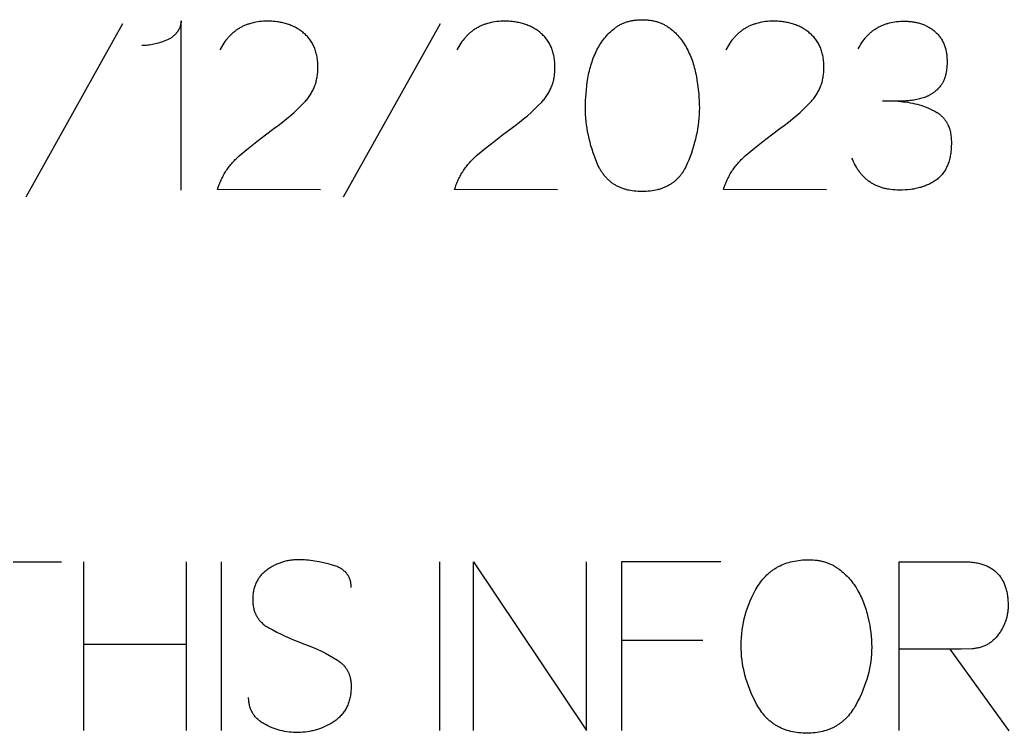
# Model space of a CAD drawing. Header units: millimetres. Extents: x -1220 to 1220, y -1930 to 4220.
# Drawn here: x -404.9 to 28, y 3196.7 to 3509.3 of the extents above; entities that cross this region are included whole.
import ezdxf

# ---------------------------------------------------------------- set-up
doc = ezdxf.new("R2010")
doc.units = ezdxf.units.MM
doc.layers.add('TC', color=220, linetype='CONTINUOUS', true_color=0xff00bb)

msp = doc.modelspace()

# ---------------------------------------------------------------- linework, layer by layer
at = {"layer": 'TC'}
for points in [[(-359.85, 3507.47), (-402.24, 3431.57)], [(-334.16, 3434.64), (-334.16, 3508.74), (-334.21, 3508.37), (-334.27, 3508), (-334.34, 3507.64), (-334.43, 3507.29), (-334.52, 3506.95), (-334.61, 3506.61), (-334.72, 3506.28), (-334.84, 3505.95), (-334.97, 3505.64), (-335.11, 3505.33), (-335.18, 3505.18), (-335.26, 3505.02), (-335.34, 3504.88), (-335.42, 3504.73), (-335.5, 3504.58), (-335.58, 3504.44), (-335.67, 3504.3), (-335.76, 3504.16), (-335.85, 3504.02), (-335.95, 3503.88), (-336.05, 3503.75), (-336.14, 3503.62), (-336.25, 3503.48), (-336.35, 3503.35), (-336.46, 3503.23), (-336.57, 3503.1), (-336.68, 3502.98), (-336.79, 3502.85), (-336.91, 3502.73), (-337.03, 3502.61), (-337.27, 3502.38), (-337.53, 3502.16), (-337.79, 3501.94), (-338.07, 3501.73), (-338.35, 3501.52), (-338.64, 3501.32), (-338.95, 3501.13), (-339.26, 3500.95), (-339.58, 3500.77), (-339.92, 3500.6), (-340.26, 3500.44), (-340.61, 3500.29), (-341.32, 3500), (-342.03, 3499.74), (-342.73, 3499.5), (-343.43, 3499.27), (-344.12, 3499.06), (-344.8, 3498.87), (-345.48, 3498.7), (-346.16, 3498.54), (-346.83, 3498.4), (-347.5, 3498.29), (-348.16, 3498.19), (-348.82, 3498.11), (-349.47, 3498.04), (-350.12, 3498), (-350.76, 3497.97), (-351.39, 3497.96)], [(-273.17, 3434.74), (-318.31, 3434.85), (-317.94, 3435.97), (-317.55, 3437.07), (-317.34, 3437.61), (-317.12, 3438.15), (-316.89, 3438.68), (-316.65, 3439.2), (-316.41, 3439.72), (-316.15, 3440.23), (-315.89, 3440.74), (-315.62, 3441.24), (-315.34, 3441.73), (-315.05, 3442.22), (-314.75, 3442.7), (-314.45, 3443.17), (-314.13, 3443.64), (-313.81, 3444.11), (-313.48, 3444.56), (-313.14, 3445.02), (-312.79, 3445.46), (-312.43, 3445.9), (-312.06, 3446.33), (-311.68, 3446.76), (-311.3, 3447.18), (-310.91, 3447.6), (-310.51, 3448.01), (-310.1, 3448.41), (-309.68, 3448.81), (-309.25, 3449.2), (-308.81, 3449.59), (-304.71, 3452.99), (-301.02, 3455.94), (-297.31, 3458.81), (-293.57, 3461.59), (-291.69, 3462.98), (-289.87, 3464.38), (-288.11, 3465.81), (-286.41, 3467.25), (-284.76, 3468.71), (-283.16, 3470.2), (-281.62, 3471.7), (-280.14, 3473.22), (-279.78, 3473.61), (-279.44, 3474), (-279.1, 3474.4), (-278.78, 3474.8), (-278.47, 3475.21), (-278.17, 3475.62), (-277.88, 3476.04), (-277.6, 3476.47), (-277.33, 3476.9), (-277.08, 3477.33), (-276.83, 3477.78), (-276.6, 3478.22), (-276.38, 3478.68), (-276.17, 3479.13), (-275.97, 3479.6), (-275.78, 3480.07), (-275.61, 3480.54), (-275.44, 3481.02), (-275.29, 3481.51), (-275.15, 3482), (-275.02, 3482.5), (-274.9, 3483), (-274.79, 3483.51), (-274.69, 3484.03), (-274.61, 3484.55), (-274.53, 3485.07), (-274.47, 3485.6), (-274.42, 3486.14), (-274.38, 3486.68), (-274.35, 3487.23), (-274.33, 3487.78), (-274.33, 3488.34), (-274.33, 3488.96), (-274.35, 3489.56), (-274.38, 3490.16), (-274.43, 3490.75), (-274.48, 3491.33), (-274.55, 3491.9), (-274.63, 3492.46), (-274.72, 3493.01), (-274.82, 3493.55), (-274.94, 3494.09), (-275.07, 3494.61), (-275.21, 3495.12), (-275.36, 3495.63), (-275.52, 3496.12), (-275.7, 3496.61), (-275.89, 3497.09), (-276.09, 3497.56), (-276.3, 3498.01), (-276.53, 3498.46), (-276.76, 3498.9), (-277.01, 3499.33), (-277.28, 3499.75), (-277.55, 3500.17), (-277.84, 3500.57), (-278.14, 3500.96), (-278.45, 3501.35), (-278.77, 3501.72), (-279.1, 3502.09), (-279.45, 3502.44), (-279.81, 3502.79), (-280.18, 3503.13), (-280.57, 3503.46), (-280.96, 3503.78), (-281.36, 3504.08), (-281.76, 3504.38), (-282.18, 3504.67), (-282.59, 3504.95), (-283.02, 3505.22), (-283.45, 3505.48), (-283.89, 3505.72), (-284.33, 3505.96), (-284.78, 3506.19), (-285.24, 3506.41), (-285.7, 3506.61), (-286.17, 3506.81), (-286.65, 3507), (-287.13, 3507.18), (-287.62, 3507.34), (-288.12, 3507.5), (-288.62, 3507.65), (-289.13, 3507.78), (-289.64, 3507.91), (-290.16, 3508.02), (-290.69, 3508.13), (-291.22, 3508.23), (-291.76, 3508.31), (-292.31, 3508.39), (-292.86, 3508.45), (-293.42, 3508.51), (-293.99, 3508.56), (-294.56, 3508.59), (-295.14, 3508.62), (-296.32, 3508.64), (-297.22, 3508.62), (-298.11, 3508.59), (-298.98, 3508.53), (-299.84, 3508.44), (-300.67, 3508.33), (-301.5, 3508.19), (-302.3, 3508.03), (-303.1, 3507.85), (-303.87, 3507.64), (-304.25, 3507.53), (-304.63, 3507.41), (-305, 3507.28), (-305.37, 3507.15), (-305.74, 3507.01), (-306.1, 3506.87), (-306.46, 3506.72), (-306.81, 3506.56), (-307.16, 3506.4), (-307.5, 3506.23), (-307.84, 3506.05), (-308.18, 3505.87), (-308.51, 3505.69), (-308.84, 3505.49), (-309.17, 3505.29), (-309.49, 3505.09), (-309.81, 3504.87), (-310.12, 3504.66), (-310.43, 3504.43), (-310.73, 3504.2), (-311.03, 3503.97), (-311.33, 3503.72), (-311.62, 3503.47), (-311.91, 3503.22), (-312.2, 3502.96), (-312.48, 3502.69), (-312.76, 3502.42), (-313.03, 3502.14), (-313.3, 3501.85), (-313.56, 3501.56), (-313.82, 3501.26), (-314.08, 3500.96), (-314.58, 3500.33), (-315.06, 3499.68), (-315.53, 3499.01), (-315.99, 3498.31), (-316.42, 3497.58), (-316.84, 3496.83), (-317.25, 3496.06)], [(-220.84, 3507.47), (-263.23, 3431.57)], [(-169.35, 3434.74), (-214.49, 3434.85), (-214.13, 3435.97), (-213.74, 3437.07), (-213.53, 3437.61), (-213.31, 3438.15), (-213.08, 3438.68), (-212.84, 3439.2), (-212.6, 3439.72), (-212.34, 3440.23), (-212.08, 3440.74), (-211.81, 3441.24), (-211.53, 3441.73), (-211.24, 3442.22), (-210.94, 3442.7), (-210.64, 3443.17), (-210.32, 3443.64), (-210, 3444.11), (-209.66, 3444.56), (-209.32, 3445.02), (-208.97, 3445.46), (-208.62, 3445.9), (-208.25, 3446.33), (-207.87, 3446.76), (-207.49, 3447.18), (-207.1, 3447.6), (-206.69, 3448.01), (-206.28, 3448.41), (-205.87, 3448.81), (-205.44, 3449.2), (-205, 3449.59), (-200.9, 3452.99), (-197.21, 3455.94), (-193.5, 3458.81), (-189.76, 3461.59), (-187.88, 3462.98), (-186.06, 3464.38), (-184.3, 3465.81), (-182.59, 3467.25), (-180.94, 3468.71), (-179.35, 3470.2), (-177.81, 3471.7), (-176.33, 3473.22), (-175.97, 3473.61), (-175.63, 3474), (-175.29, 3474.4), (-174.97, 3474.8), (-174.66, 3475.21), (-174.36, 3475.62), (-174.07, 3476.04), (-173.79, 3476.47), (-173.52, 3476.9), (-173.26, 3477.33), (-173.02, 3477.78), (-172.79, 3478.22), (-172.57, 3478.68), (-172.36, 3479.13), (-172.16, 3479.6), (-171.97, 3480.07), (-171.79, 3480.54), (-171.63, 3481.02), (-171.48, 3481.51), (-171.33, 3482), (-171.2, 3482.5), (-171.08, 3483), (-170.98, 3483.51), (-170.88, 3484.03), (-170.79, 3484.55), (-170.72, 3485.07), (-170.66, 3485.6), (-170.61, 3486.14), (-170.57, 3486.68), (-170.54, 3487.23), (-170.52, 3487.78), (-170.52, 3488.34), (-170.52, 3488.96), (-170.54, 3489.56), (-170.57, 3490.16), (-170.61, 3490.75), (-170.67, 3491.33), (-170.74, 3491.9), (-170.82, 3492.46), (-170.91, 3493.01), (-171.01, 3493.55), (-171.13, 3494.09), (-171.25, 3494.61), (-171.39, 3495.12), (-171.55, 3495.63), (-171.71, 3496.12), (-171.89, 3496.61), (-172.08, 3497.09), (-172.28, 3497.56), (-172.49, 3498.01), (-172.72, 3498.46), (-172.95, 3498.9), (-173.2, 3499.33), (-173.46, 3499.75), (-173.74, 3500.17), (-174.03, 3500.57), (-174.32, 3500.96), (-174.63, 3501.35), (-174.96, 3501.72), (-175.29, 3502.09), (-175.64, 3502.44), (-176, 3502.79), (-176.37, 3503.13), (-176.75, 3503.46), (-177.15, 3503.78), (-177.55, 3504.08), (-177.95, 3504.38), (-178.36, 3504.67), (-178.78, 3504.95), (-179.21, 3505.22), (-179.64, 3505.48), (-180.08, 3505.72), (-180.52, 3505.96), (-180.97, 3506.19), (-181.43, 3506.41), (-181.89, 3506.61), (-182.36, 3506.81), (-182.84, 3507), (-183.32, 3507.18), (-183.81, 3507.34), (-184.31, 3507.5), (-184.81, 3507.65), (-185.32, 3507.78), (-185.83, 3507.91), (-186.35, 3508.02), (-186.88, 3508.13), (-187.41, 3508.23), (-187.95, 3508.31), (-188.5, 3508.39), (-189.05, 3508.45), (-189.61, 3508.51), (-190.18, 3508.56), (-190.75, 3508.59), (-191.33, 3508.62), (-192.51, 3508.64), (-193.41, 3508.62), (-194.3, 3508.59), (-195.17, 3508.53), (-196.02, 3508.44), (-196.86, 3508.33), (-197.69, 3508.19), (-198.49, 3508.03), (-199.28, 3507.85), (-200.06, 3507.64), (-200.44, 3507.53), (-200.82, 3507.41), (-201.19, 3507.28), (-201.56, 3507.15), (-201.93, 3507.01), (-202.29, 3506.87), (-202.64, 3506.72), (-203, 3506.56), (-203.35, 3506.4), (-203.69, 3506.23), (-204.03, 3506.05), (-204.37, 3505.87), (-204.7, 3505.69), (-205.03, 3505.49), (-205.36, 3505.29), (-205.68, 3505.09), (-206, 3504.87), (-206.31, 3504.66), (-206.62, 3504.43), (-206.92, 3504.2), (-207.22, 3503.97), (-207.52, 3503.72), (-207.81, 3503.47), (-208.1, 3503.22), (-208.39, 3502.96), (-208.67, 3502.69), (-208.94, 3502.42), (-209.22, 3502.14), (-209.49, 3501.85), (-209.75, 3501.56), (-210.01, 3501.26), (-210.27, 3500.96), (-210.77, 3500.33), (-211.25, 3499.68), (-211.72, 3499.01), (-212.17, 3498.31), (-212.61, 3497.58), (-213.03, 3496.83), (-213.44, 3496.06)], [(-51.59, 3434.74), (-96.73, 3434.85), (-96.37, 3435.97), (-95.97, 3437.07), (-95.76, 3437.61), (-95.54, 3438.15), (-95.31, 3438.68), (-95.08, 3439.2), (-94.83, 3439.72), (-94.58, 3440.23), (-94.31, 3440.74), (-94.04, 3441.24), (-93.76, 3441.73), (-93.47, 3442.22), (-93.18, 3442.7), (-92.87, 3443.17), (-92.55, 3443.64), (-92.23, 3444.11), (-91.9, 3444.56), (-91.56, 3445.02), (-91.21, 3445.46), (-90.85, 3445.9), (-90.48, 3446.33), (-90.11, 3446.76), (-89.72, 3447.18), (-89.33, 3447.6), (-88.93, 3448.01), (-88.52, 3448.41), (-88.1, 3448.81), (-87.67, 3449.2), (-87.24, 3449.59), (-83.13, 3452.99), (-79.44, 3455.94), (-75.73, 3458.81), (-71.99, 3461.59), (-70.12, 3462.98), (-68.3, 3464.38), (-66.54, 3465.81), (-64.83, 3467.25), (-63.18, 3468.71), (-61.58, 3470.2), (-60.05, 3471.7), (-58.57, 3473.22), (-58.21, 3473.61), (-57.86, 3474), (-57.53, 3474.4), (-57.2, 3474.8), (-56.89, 3475.21), (-56.59, 3475.62), (-56.3, 3476.04), (-56.02, 3476.47), (-55.75, 3476.9), (-55.5, 3477.33), (-55.26, 3477.78), (-55.02, 3478.22), (-54.8, 3478.68), (-54.59, 3479.13), (-54.39, 3479.6), (-54.2, 3480.07), (-54.03, 3480.54), (-53.86, 3481.02), (-53.71, 3481.51), (-53.57, 3482), (-53.44, 3482.5), (-53.32, 3483), (-53.21, 3483.51), (-53.11, 3484.03), (-53.03, 3484.55), (-52.96, 3485.07), (-52.89, 3485.6), (-52.84, 3486.14), (-52.8, 3486.68), (-52.77, 3487.23), (-52.76, 3487.78), (-52.75, 3488.34), (-52.76, 3488.96), (-52.78, 3489.56), (-52.81, 3490.16), (-52.85, 3490.75), (-52.9, 3491.33), (-52.97, 3491.9), (-53.05, 3492.46), (-53.14, 3493.01), (-53.24, 3493.55), (-53.36, 3494.09), (-53.49, 3494.61), (-53.63, 3495.12), (-53.78, 3495.63), (-53.94, 3496.12), (-54.12, 3496.61), (-54.31, 3497.09), (-54.51, 3497.56), (-54.72, 3498.01), (-54.95, 3498.46), (-55.19, 3498.9), (-55.44, 3499.33), (-55.7, 3499.75), (-55.97, 3500.17), (-56.26, 3500.57), (-56.56, 3500.96), (-56.87, 3501.35), (-57.19, 3501.72), (-57.53, 3502.09), (-57.87, 3502.44), (-58.23, 3502.79), (-58.6, 3503.13), (-58.99, 3503.46), (-59.38, 3503.78), (-59.78, 3504.08), (-60.19, 3504.38), (-60.6, 3504.67), (-61.02, 3504.95), (-61.44, 3505.22), (-61.87, 3505.48), (-62.31, 3505.72), (-62.76, 3505.96), (-63.21, 3506.19), (-63.66, 3506.41), (-64.13, 3506.61), (-64.6, 3506.81), (-65.07, 3507), (-65.56, 3507.18), (-66.04, 3507.34), (-66.54, 3507.5), (-67.04, 3507.65), (-67.55, 3507.78), (-68.06, 3507.91), (-68.59, 3508.02), (-69.11, 3508.13), (-69.65, 3508.23), (-70.19, 3508.31), (-70.73, 3508.39), (-71.29, 3508.45), (-71.85, 3508.51), (-72.41, 3508.56), (-72.98, 3508.59), (-73.56, 3508.62), (-74.74, 3508.64), (-75.64, 3508.62), (-76.53, 3508.59), (-77.4, 3508.53), (-78.26, 3508.44), (-79.1, 3508.33), (-79.92, 3508.19), (-80.73, 3508.03), (-81.52, 3507.85), (-82.29, 3507.64), (-82.67, 3507.53), (-83.05, 3507.41), (-83.43, 3507.28), (-83.79, 3507.15), (-84.16, 3507.01), (-84.52, 3506.87), (-84.88, 3506.72), (-85.23, 3506.56), (-85.58, 3506.4), (-85.93, 3506.23), (-86.27, 3506.05), (-86.6, 3505.87), (-86.94, 3505.69), (-87.27, 3505.49), (-87.59, 3505.29), (-87.91, 3505.09), (-88.23, 3504.87), (-88.54, 3504.66), (-88.85, 3504.43), (-89.16, 3504.2), (-89.46, 3503.97), (-89.75, 3503.72), (-90.05, 3503.47), (-90.34, 3503.22), (-90.62, 3502.96), (-90.9, 3502.69), (-91.18, 3502.42), (-91.45, 3502.14), (-91.72, 3501.85), (-91.98, 3501.56), (-92.24, 3501.26), (-92.5, 3500.96), (-93, 3500.33), (-93.49, 3499.68), (-93.96, 3499.01), (-94.41, 3498.31), (-94.85, 3497.58), (-95.27, 3496.83), (-95.67, 3496.06)], [(-37.74, 3496.48), (-37.35, 3497.23), (-36.94, 3497.95), (-36.52, 3498.65), (-36.08, 3499.33), (-35.63, 3499.98), (-35.16, 3500.61), (-34.68, 3501.22), (-34.43, 3501.51), (-34.18, 3501.8), (-33.92, 3502.08), (-33.66, 3502.36), (-33.4, 3502.63), (-33.13, 3502.89), (-32.86, 3503.15), (-32.59, 3503.4), (-32.31, 3503.65), (-32.03, 3503.89), (-31.74, 3504.12), (-31.45, 3504.35), (-31.16, 3504.57), (-30.86, 3504.79), (-30.56, 3505), (-30.25, 3505.21), (-29.94, 3505.4), (-29.63, 3505.6), (-29.31, 3505.78), (-28.99, 3505.97), (-28.66, 3506.14), (-28.33, 3506.31), (-28, 3506.47), (-27.66, 3506.63), (-27.32, 3506.78), (-26.98, 3506.93), (-26.63, 3507.07), (-26.28, 3507.2), (-25.92, 3507.33), (-25.56, 3507.45), (-25.2, 3507.57), (-24.83, 3507.68), (-24.08, 3507.88), (-23.32, 3508.06), (-22.54, 3508.21), (-21.75, 3508.34), (-20.94, 3508.45), (-20.11, 3508.53), (-19.27, 3508.59), (-18.42, 3508.63), (-17.55, 3508.64), (-17.03, 3508.63), (-16.52, 3508.62), (-16.01, 3508.6), (-15.51, 3508.56), (-15.02, 3508.52), (-14.53, 3508.47), (-14.05, 3508.41), (-13.57, 3508.35), (-13.1, 3508.27), (-12.64, 3508.18), (-12.18, 3508.09), (-11.73, 3507.98), (-11.29, 3507.87), (-10.85, 3507.75), (-10.42, 3507.61), (-9.99, 3507.47), (-9.57, 3507.32), (-9.16, 3507.17), (-8.75, 3507), (-8.35, 3506.82), (-7.95, 3506.63), (-7.56, 3506.44), (-7.18, 3506.23), (-6.8, 3506.02), (-6.43, 3505.8), (-6.07, 3505.57), (-5.71, 3505.33), (-5.36, 3505.08), (-5.02, 3504.82), (-4.68, 3504.55), (-4.34, 3504.27), (-4.02, 3503.99), (-3.69, 3503.69), (-3.38, 3503.39), (-3.07, 3503.08), (-2.78, 3502.76), (-2.5, 3502.44), (-2.22, 3502.1), (-1.96, 3501.76), (-1.71, 3501.42), (-1.47, 3501.06), (-1.24, 3500.7), (-1.02, 3500.33), (-0.81, 3499.95), (-0.61, 3499.56), (-0.42, 3499.17), (-0.25, 3498.77), (-0.08, 3498.36), (0.08, 3497.94), (0.22, 3497.52), (0.36, 3497.08), (0.48, 3496.64), (0.6, 3496.2), (0.7, 3495.74), (0.8, 3495.28), (0.88, 3494.81), (0.95, 3494.33), (1.01, 3493.84), (1.06, 3493.35), (1.11, 3492.85), (1.14, 3492.34), (1.16, 3491.83), (1.16, 3491.3), (1.15, 3489.93), (1.12, 3489.1), (1.06, 3488.31), (0.98, 3487.54), (0.88, 3486.8), (0.83, 3486.43), (0.76, 3486.08), (0.69, 3485.73), (0.62, 3485.39), (0.54, 3485.05), (0.45, 3484.72), (0.36, 3484.4), (0.26, 3484.08), (0.16, 3483.77), (0.05, 3483.46), (-0.07, 3483.16), (-0.19, 3482.87), (-0.31, 3482.59), (-0.44, 3482.31), (-0.58, 3482.03), (-0.72, 3481.77), (-0.87, 3481.51), (-1.02, 3481.26), (-1.18, 3481.01), (-1.35, 3480.77), (-1.52, 3480.53), (-1.69, 3480.31), (-2.05, 3479.86), (-2.43, 3479.44), (-2.81, 3479.03), (-3.2, 3478.64), (-3.41, 3478.45), (-3.61, 3478.27), (-3.82, 3478.08), (-4.03, 3477.91), (-4.24, 3477.73), (-4.45, 3477.57), (-4.67, 3477.4), (-4.89, 3477.24), (-5.11, 3477.08), (-5.34, 3476.93), (-5.56, 3476.78), (-5.8, 3476.64), (-6.03, 3476.5), (-6.27, 3476.36), (-6.5, 3476.23), (-6.75, 3476.1), (-6.99, 3475.98), (-7.24, 3475.86), (-7.49, 3475.75), (-7.74, 3475.63), (-7.99, 3475.53), (-8.25, 3475.42), (-8.77, 3475.23), (-9.31, 3475.05), (-9.84, 3474.88), (-10.39, 3474.72), (-10.93, 3474.58), (-11.49, 3474.44), (-12.05, 3474.31), (-12.62, 3474.2), (-13.19, 3474.09), (-13.77, 3474), (-14.35, 3473.92), (-14.94, 3473.85), (-15.53, 3473.78), (-16.13, 3473.73), (-16.74, 3473.69), (-17.35, 3473.66), (-22.68, 3473.57), (-27.06, 3473.54)], [(-20.19, 3473.54), (-19.11, 3473.47), (-18.05, 3473.38), (-16.99, 3473.26), (-15.94, 3473.11), (-14.91, 3472.93), (-13.88, 3472.73), (-12.87, 3472.5), (-11.87, 3472.24), (-10.87, 3471.96), (-9.89, 3471.65), (-8.92, 3471.31), (-7.96, 3470.94), (-7.01, 3470.55), (-6.07, 3470.13), (-5.15, 3469.68), (-4.23, 3469.21), (-3.78, 3468.96), (-3.34, 3468.71), (-3.13, 3468.57), (-2.92, 3468.44), (-2.72, 3468.3), (-2.52, 3468.16), (-2.32, 3468.01), (-2.13, 3467.87), (-1.94, 3467.72), (-1.75, 3467.56), (-1.57, 3467.41), (-1.39, 3467.25), (-1.21, 3467.08), (-1.04, 3466.92), (-0.87, 3466.75), (-0.7, 3466.58), (-0.54, 3466.41), (-0.38, 3466.23), (-0.23, 3466.05), (-0.08, 3465.86), (0.07, 3465.68), (0.22, 3465.49), (0.36, 3465.3), (0.49, 3465.1), (0.63, 3464.9), (0.76, 3464.7), (0.88, 3464.5), (1.01, 3464.29), (1.13, 3464.08), (1.24, 3463.87), (1.35, 3463.65), (1.46, 3463.43), (1.57, 3463.21), (1.67, 3462.98), (1.77, 3462.76), (1.86, 3462.52), (2.04, 3462.05), (2.2, 3461.57), (2.35, 3461.07), (2.49, 3460.57), (2.61, 3460.05), (2.72, 3459.52), (2.81, 3458.97), (2.89, 3458.42), (2.95, 3457.85), (3, 3457.27), (3.04, 3456.68), (3.06, 3456.08), (3.07, 3455.46), (3.06, 3454.78), (3.04, 3454.1), (3.01, 3453.44), (2.97, 3452.79), (2.92, 3452.15), (2.85, 3451.52), (2.77, 3450.9), (2.68, 3450.3), (2.58, 3449.71), (2.47, 3449.13), (2.34, 3448.57), (2.2, 3448.01), (2.05, 3447.47), (1.89, 3446.94), (1.72, 3446.43), (1.53, 3445.92), (1.34, 3445.43), (1.13, 3444.95), (0.9, 3444.48), (0.67, 3444.02), (0.43, 3443.58), (0.17, 3443.15), (-0.1, 3442.73), (-0.38, 3442.32), (-0.68, 3441.93), (-0.98, 3441.54), (-1.3, 3441.17), (-1.46, 3440.99), (-1.63, 3440.81), (-1.8, 3440.64), (-1.97, 3440.47), (-2.14, 3440.3), (-2.32, 3440.13), (-2.5, 3439.97), (-2.69, 3439.81), (-3.07, 3439.5), (-3.45, 3439.2), (-3.85, 3438.91), (-4.25, 3438.63), (-4.67, 3438.36), (-5.09, 3438.1), (-5.52, 3437.85), (-5.96, 3437.61), (-6.41, 3437.37), (-6.87, 3437.15), (-7.33, 3436.94), (-7.81, 3436.73), (-8.29, 3436.54), (-8.78, 3436.35), (-9.28, 3436.18), (-9.79, 3436.01), (-10.31, 3435.85), (-10.83, 3435.71), (-11.37, 3435.57), (-11.91, 3435.44), (-12.46, 3435.32), (-13.02, 3435.21), (-13.59, 3435.11), (-14.17, 3435.02), (-14.76, 3434.94), (-15.96, 3434.81), (-17.19, 3434.71), (-18.46, 3434.66), (-19.77, 3434.64), (-20.71, 3434.65), (-21.63, 3434.69), (-22.54, 3434.76), (-23.42, 3434.86), (-24.29, 3434.98), (-24.71, 3435.05), (-25.13, 3435.13), (-25.55, 3435.22), (-25.96, 3435.31), (-26.37, 3435.41), (-26.77, 3435.52), (-27.17, 3435.63), (-27.56, 3435.75), (-27.95, 3435.88), (-28.33, 3436.01), (-28.71, 3436.15), (-29.08, 3436.3), (-29.45, 3436.45), (-29.82, 3436.61), (-30.18, 3436.78), (-30.53, 3436.96), (-30.88, 3437.14), (-31.23, 3437.33), (-31.57, 3437.52), (-31.9, 3437.73), (-32.23, 3437.94), (-32.56, 3438.15), (-32.88, 3438.38), (-33.2, 3438.61), (-33.51, 3438.84), (-33.82, 3439.09), (-34.12, 3439.34), (-34.42, 3439.59), (-34.71, 3439.86), (-35, 3440.13), (-35.28, 3440.41), (-35.56, 3440.69), (-35.83, 3440.98), (-36.1, 3441.28), (-36.37, 3441.59), (-36.63, 3441.9), (-36.88, 3442.22), (-37.13, 3442.55), (-37.38, 3442.88), (-37.62, 3443.22), (-37.85, 3443.57), (-38.08, 3443.92), (-38.31, 3444.28), (-38.53, 3444.65), (-38.96, 3445.4), (-39.37, 3446.18), (-39.76, 3446.99), (-40.14, 3447.83), (-40.49, 3448.7)], [(-259.74, 3260.53), (-259.75, 3260.99), (-259.76, 3261.22), (-259.77, 3261.44), (-259.79, 3261.67), (-259.81, 3261.89), (-259.84, 3262.11), (-259.87, 3262.32), (-259.9, 3262.53), (-259.94, 3262.74), (-259.98, 3262.95), (-260.03, 3263.16), (-260.08, 3263.36), (-260.13, 3263.56), (-260.19, 3263.76), (-260.25, 3263.95), (-260.31, 3264.15), (-260.38, 3264.34), (-260.46, 3264.53), (-260.53, 3264.71), (-260.62, 3264.89), (-260.7, 3265.07), (-260.79, 3265.25), (-260.88, 3265.43), (-260.98, 3265.6), (-261.08, 3265.77), (-261.19, 3265.94), (-261.3, 3266.1), (-261.41, 3266.26), (-261.53, 3266.42), (-261.65, 3266.58), (-261.77, 3266.74), (-261.9, 3266.89), (-262.04, 3267.04), (-262.17, 3267.19), (-262.32, 3267.33), (-262.46, 3267.47), (-262.61, 3267.61), (-262.76, 3267.75), (-262.92, 3267.88), (-263.08, 3268.02), (-263.25, 3268.15), (-263.41, 3268.27), (-263.59, 3268.4), (-263.76, 3268.52), (-263.94, 3268.64), (-264.13, 3268.76), (-264.32, 3268.87), (-264.51, 3268.98), (-264.71, 3269.09), (-264.91, 3269.2), (-265.11, 3269.3), (-265.53, 3269.5), (-265.97, 3269.69), (-266.42, 3269.88), (-266.89, 3270.05), (-267.38, 3270.21), (-267.88, 3270.36), (-269.87, 3270.9), (-271.83, 3271.37), (-273.76, 3271.77), (-275.65, 3272.1), (-276.58, 3272.24), (-277.51, 3272.36), (-278.43, 3272.46), (-279.34, 3272.54), (-280.24, 3272.6), (-281.13, 3272.65), (-282.01, 3272.67), (-282.89, 3272.68), (-283.37, 3272.68), (-283.85, 3272.66), (-284.32, 3272.64), (-284.8, 3272.61), (-285.26, 3272.57), (-285.73, 3272.52), (-286.19, 3272.47), (-286.65, 3272.4), (-287.11, 3272.32), (-287.56, 3272.24), (-288.01, 3272.15), (-288.46, 3272.04), (-288.9, 3271.93), (-289.34, 3271.81), (-289.78, 3271.68), (-290.21, 3271.55), (-290.64, 3271.4), (-291.07, 3271.24), (-291.5, 3271.08), (-291.92, 3270.91), (-292.34, 3270.72), (-292.75, 3270.53), (-293.17, 3270.33), (-293.57, 3270.13), (-293.98, 3269.91), (-294.38, 3269.68), (-294.78, 3269.45), (-295.18, 3269.2), (-295.58, 3268.95), (-295.97, 3268.69), (-296.35, 3268.42), (-296.74, 3268.14), (-297.12, 3267.86), (-297.48, 3267.57), (-297.84, 3267.27), (-298.18, 3266.97), (-298.51, 3266.65), (-298.82, 3266.33), (-299.13, 3266.01), (-299.42, 3265.67), (-299.7, 3265.33), (-299.97, 3264.98), (-300.23, 3264.62), (-300.48, 3264.26), (-300.71, 3263.88), (-300.93, 3263.5), (-301.14, 3263.12), (-301.34, 3262.72), (-301.52, 3262.32), (-301.7, 3261.9), (-301.86, 3261.49), (-302.01, 3261.06), (-302.15, 3260.62), (-302.27, 3260.18), (-302.39, 3259.73), (-302.49, 3259.28), (-302.58, 3258.81), (-302.66, 3258.34), (-302.72, 3257.86), (-302.78, 3257.37), (-302.82, 3256.88), (-302.85, 3256.37), (-302.87, 3255.86), (-302.87, 3255.35), (-302.86, 3254.81), (-302.84, 3254.29), (-302.81, 3253.78), (-302.76, 3253.28), (-302.7, 3252.78), (-302.63, 3252.3), (-302.54, 3251.82), (-302.43, 3251.35), (-302.32, 3250.9), (-302.19, 3250.45), (-302.05, 3250.01), (-301.89, 3249.58), (-301.81, 3249.37), (-301.72, 3249.16), (-301.63, 3248.95), (-301.54, 3248.74), (-301.44, 3248.54), (-301.34, 3248.34), (-301.23, 3248.14), (-301.13, 3247.95), (-301.02, 3247.75), (-300.9, 3247.56), (-300.78, 3247.37), (-300.66, 3247.18), (-300.54, 3247), (-300.41, 3246.82), (-300.28, 3246.64), (-300.15, 3246.46), (-300.01, 3246.28), (-299.87, 3246.11), (-299.72, 3245.94), (-299.57, 3245.77), (-299.42, 3245.6), (-299.27, 3245.44), (-299.11, 3245.28), (-298.95, 3245.12), (-298.61, 3244.81), (-298.27, 3244.5), (-297.9, 3244.21), (-297.53, 3243.92), (-297.14, 3243.65), (-296.74, 3243.38), (-296.32, 3243.12), (-295.89, 3242.87), (-294.13, 3241.91), (-292.33, 3240.97), (-290.48, 3240.06), (-288.6, 3239.17), (-286.68, 3238.31), (-284.71, 3237.48), (-282.71, 3236.67), (-280.67, 3235.89), (-278.63, 3235.13), (-276.65, 3234.33), (-274.71, 3233.5), (-272.82, 3232.62), (-270.98, 3231.7), (-269.19, 3230.74), (-267.46, 3229.74), (-265.77, 3228.71), (-265.36, 3228.44), (-264.96, 3228.16), (-264.58, 3227.87), (-264.4, 3227.72), (-264.22, 3227.57), (-264.04, 3227.42), (-263.86, 3227.26), (-263.69, 3227.11), (-263.53, 3226.95), (-263.37, 3226.78), (-263.21, 3226.62), (-263.05, 3226.45), (-262.9, 3226.28), (-262.75, 3226.11), (-262.6, 3225.93), (-262.46, 3225.76), (-262.33, 3225.58), (-262.19, 3225.4), (-262.06, 3225.21), (-261.93, 3225.02), (-261.81, 3224.84), (-261.69, 3224.64), (-261.58, 3224.45), (-261.46, 3224.25), (-261.35, 3224.05), (-261.25, 3223.85), (-261.15, 3223.65), (-261.05, 3223.44), (-260.96, 3223.23), (-260.86, 3223.02), (-260.78, 3222.81), (-260.69, 3222.59), (-260.61, 3222.38), (-260.54, 3222.16), (-260.47, 3221.93), (-260.4, 3221.71), (-260.33, 3221.48), (-260.21, 3221.02), (-260.11, 3220.54), (-260.01, 3220.06), (-259.94, 3219.57), (-259.88, 3219.07), (-259.83, 3218.55), (-259.79, 3218.03), (-259.78, 3217.5), (-259.77, 3216.96), (-259.78, 3216.41), (-259.81, 3215.85), (-259.85, 3215.28), (-259.9, 3214.71), (-259.96, 3214.15), (-260.04, 3213.6), (-260.13, 3213.05), (-260.23, 3212.52), (-260.35, 3211.99), (-260.47, 3211.48), (-260.61, 3210.97), (-260.76, 3210.47), (-260.93, 3209.99), (-261.1, 3209.51), (-261.29, 3209.04), (-261.49, 3208.57), (-261.71, 3208.12), (-261.93, 3207.68), (-262.17, 3207.25), (-262.42, 3206.82), (-262.68, 3206.4), (-262.96, 3206), (-263.25, 3205.6), (-263.55, 3205.21), (-263.86, 3204.83), (-264.19, 3204.46), (-264.52, 3204.1), (-264.87, 3203.75), (-265.24, 3203.41), (-265.61, 3203.07), (-266, 3202.75), (-266.4, 3202.43), (-266.81, 3202.12), (-267.23, 3201.83), (-267.67, 3201.54), (-268.56, 3201), (-269.46, 3200.49), (-270.37, 3200.02), (-271.28, 3199.59), (-272.21, 3199.19), (-273.14, 3198.82), (-274.09, 3198.48), (-274.56, 3198.33), (-275.04, 3198.18), (-275.52, 3198.04), (-276, 3197.91), (-276.49, 3197.79), (-276.98, 3197.68), (-277.47, 3197.58), (-277.96, 3197.48), (-278.95, 3197.31), (-279.95, 3197.18), (-280.95, 3197.09), (-281.97, 3197.02), (-283, 3196.99), (-284.01, 3196.99), (-285.01, 3197.03), (-286, 3197.09), (-286.98, 3197.19), (-287.95, 3197.32), (-288.91, 3197.48), (-289.86, 3197.67), (-290.79, 3197.89), (-291.72, 3198.14), (-292.63, 3198.43), (-293.54, 3198.74), (-294.43, 3199.09), (-295.32, 3199.47), (-296.19, 3199.88), (-297.05, 3200.32), (-297.9, 3200.8), (-298.32, 3201.05), (-298.72, 3201.3), (-299.11, 3201.56), (-299.49, 3201.83), (-299.85, 3202.11), (-300.2, 3202.39), (-300.54, 3202.69), (-300.86, 3202.98), (-301.17, 3203.29), (-301.47, 3203.6), (-301.75, 3203.92), (-302.03, 3204.25), (-302.16, 3204.42), (-302.28, 3204.59), (-302.41, 3204.76), (-302.53, 3204.93), (-302.64, 3205.1), (-302.76, 3205.28), (-302.87, 3205.45), (-302.98, 3205.63), (-303.08, 3205.81), (-303.18, 3206), (-303.28, 3206.18), (-303.37, 3206.37), (-303.46, 3206.56), (-303.55, 3206.75), (-303.64, 3206.94), (-303.72, 3207.13), (-303.79, 3207.33), (-303.87, 3207.52), (-303.94, 3207.72), (-304.01, 3207.92), (-304.13, 3208.33), (-304.25, 3208.75), (-304.34, 3209.17), (-304.43, 3209.6), (-304.5, 3210.03), (-304.56, 3210.47), (-304.61, 3210.93), (-304.64, 3211.38), (-304.66, 3211.85), (-304.67, 3212.32)], [(-437.76, 3271.84), (-386.6, 3271.84)], [(-376.98, 3271.84), (-376.98, 3197.84)], [(-331.84, 3197.84), (-331.84, 3271.84)], [(-316.72, 3271.84), (-316.72, 3197.84)], [(-221.05, 3271.84), (-221.05, 3197.84)], [(-206.25, 3197.84), (-206.25, 3271.84), (-156.77, 3197.84), (-156.77, 3271.84)], [(-97.89, 3271.84), (-141.45, 3271.84), (-141.45, 3197.84)], [(-19.77, 3197.84), (-19.77, 3271.84), (8.25, 3271.84), (9.46, 3271.82), (10.63, 3271.76), (11.2, 3271.72), (11.76, 3271.67), (12.31, 3271.61), (12.85, 3271.53), (13.39, 3271.45), (13.91, 3271.36), (14.42, 3271.27), (14.93, 3271.16), (15.42, 3271.04), (15.91, 3270.91), (16.38, 3270.77), (16.85, 3270.63), (17.3, 3270.47), (17.75, 3270.31), (18.19, 3270.13), (18.62, 3269.95), (19.03, 3269.75), (19.44, 3269.55), (19.84, 3269.34), (20.23, 3269.12), (20.61, 3268.89), (20.98, 3268.64), (21.34, 3268.39), (21.69, 3268.13), (22.03, 3267.86), (22.36, 3267.59), (22.68, 3267.3), (22.99, 3267), (23.3, 3266.69), (23.59, 3266.38), (23.87, 3266.05), (24.15, 3265.72), (24.41, 3265.37), (24.66, 3265.02), (24.91, 3264.65), (25.14, 3264.28), (25.37, 3263.9), (25.59, 3263.51), (25.79, 3263.1), (25.99, 3262.69), (26.18, 3262.27), (26.35, 3261.84), (26.52, 3261.4), (26.68, 3260.95), (26.83, 3260.5), (26.97, 3260.03), (27.1, 3259.55), (27.22, 3259.07), (27.33, 3258.57), (27.43, 3258.06), (27.52, 3257.55), (27.6, 3257.03), (27.67, 3256.49), (27.74, 3255.95), (27.79, 3255.4), (27.83, 3254.83), (27.89, 3253.68), (27.91, 3252.49), (27.9, 3252.06), (27.89, 3251.62), (27.87, 3251.19), (27.84, 3250.77), (27.8, 3250.34), (27.75, 3249.92), (27.7, 3249.49), (27.63, 3249.08), (27.56, 3248.66), (27.48, 3248.24), (27.38, 3247.83), (27.28, 3247.42), (27.18, 3247.01), (27.06, 3246.61), (26.93, 3246.21), (26.8, 3245.8), (26.66, 3245.41), (26.5, 3245.01), (26.34, 3244.62), (26.17, 3244.22), (26, 3243.83), (25.81, 3243.45), (25.62, 3243.06), (25.41, 3242.68), (25.2, 3242.3), (24.98, 3241.92), (24.75, 3241.55), (24.51, 3241.17), (24.26, 3240.8), (24.01, 3240.43), (23.74, 3240.06), (23.2, 3239.34), (22.92, 3238.99), (22.63, 3238.66), (22.34, 3238.33), (22.04, 3238.02), (21.74, 3237.72), (21.43, 3237.42), (21.11, 3237.14), (20.79, 3236.87), (20.46, 3236.61), (20.13, 3236.36), (19.79, 3236.13), (19.44, 3235.9), (19.09, 3235.68), (18.73, 3235.48), (18.37, 3235.29), (18, 3235.1), (17.62, 3234.93), (17.24, 3234.77), (16.85, 3234.62), (16.46, 3234.48), (16.06, 3234.35), (15.65, 3234.24), (15.24, 3234.13), (14.83, 3234.03), (14.4, 3233.95), (13.97, 3233.88), (13.54, 3233.81), (13.1, 3233.76), (12.65, 3233.72), (12.19, 3233.69), (7.4, 3233.46), (2.43, 3233.46), (-19.66, 3233.46)], [(-331.84, 3235.58), (-376.98, 3235.58)], [(-105.71, 3237.37), (-141.45, 3237.37)], [(2.43, 3233.46), (28.23, 3197.73)]]:
    msp.add_lwpolyline(points, dxfattribs=at)
for points in [[(-132.35, 3509.27), (-131.44, 3509.26), (-130.54, 3509.21), (-130.1, 3509.18), (-129.67, 3509.14), (-129.24, 3509.09), (-128.81, 3509.03), (-128.39, 3508.97), (-127.98, 3508.9), (-127.57, 3508.82), (-127.16, 3508.74), (-126.76, 3508.64), (-126.36, 3508.54), (-125.97, 3508.44), (-125.59, 3508.32), (-125.21, 3508.2), (-124.83, 3508.07), (-124.46, 3507.93), (-124.09, 3507.78), (-123.73, 3507.63), (-123.38, 3507.47), (-123.03, 3507.31), (-122.68, 3507.13), (-122.34, 3506.95), (-122, 3506.76), (-121.67, 3506.56), (-121.35, 3506.36), (-121.03, 3506.15), (-120.71, 3505.93), (-120.4, 3505.7), (-120.09, 3505.47), (-119.49, 3504.99), (-118.91, 3504.51), (-118.34, 3504), (-117.79, 3503.48), (-117.25, 3502.95), (-116.73, 3502.39), (-116.22, 3501.82), (-115.73, 3501.24), (-115.26, 3500.63), (-114.8, 3500.01), (-114.35, 3499.38), (-113.93, 3498.73), (-113.51, 3498.06), (-113.12, 3497.37), (-112.74, 3496.67), (-112.37, 3495.95), (-111.69, 3494.51), (-111.37, 3493.77), (-111.06, 3493.03), (-110.77, 3492.28), (-110.49, 3491.52), (-110.22, 3490.75), (-109.97, 3489.98), (-109.73, 3489.19), (-109.51, 3488.4), (-109.3, 3487.6), (-109.1, 3486.79), (-108.92, 3485.98), (-108.75, 3485.15), (-108.6, 3484.32), (-108.19, 3481.8), (-107.95, 3480.14), (-107.75, 3478.51), (-107.59, 3476.9), (-107.46, 3475.31), (-107.37, 3473.74), (-107.32, 3472.2), (-107.3, 3470.69), (-107.32, 3469.17), (-107.38, 3467.64), (-107.49, 3466.12), (-107.63, 3464.6), (-107.82, 3463.08), (-108.04, 3461.55), (-108.31, 3460.03), (-108.62, 3458.5), (-108.97, 3456.98), (-109.36, 3455.45), (-109.8, 3453.92), (-110.27, 3452.39), (-110.79, 3450.86), (-111.35, 3449.33), (-111.95, 3447.8), (-112.59, 3446.27), (-112.92, 3445.51), (-113.27, 3444.78), (-113.64, 3444.07), (-113.83, 3443.73), (-114.03, 3443.39), (-114.23, 3443.06), (-114.43, 3442.73), (-114.64, 3442.41), (-114.86, 3442.1), (-115.08, 3441.79), (-115.3, 3441.49), (-115.53, 3441.19), (-115.76, 3440.9), (-116, 3440.62), (-116.24, 3440.34), (-116.49, 3440.07), (-116.74, 3439.8), (-117, 3439.54), (-117.26, 3439.28), (-117.52, 3439.04), (-117.79, 3438.79), (-118.07, 3438.56), (-118.35, 3438.33), (-118.63, 3438.1), (-118.92, 3437.88), (-119.21, 3437.67), (-119.51, 3437.46), (-119.81, 3437.26), (-120.12, 3437.07), (-120.43, 3436.88), (-120.74, 3436.7), (-121.06, 3436.52), (-121.39, 3436.35), (-121.72, 3436.19), (-122.05, 3436.03), (-122.39, 3435.87), (-122.74, 3435.73), (-123.08, 3435.59), (-123.44, 3435.45), (-123.79, 3435.32), (-124.15, 3435.2), (-124.52, 3435.08), (-124.89, 3434.97), (-125.27, 3434.87), (-125.65, 3434.77), (-126.42, 3434.59), (-127.21, 3434.43), (-128.02, 3434.3), (-128.85, 3434.19), (-129.7, 3434.11), (-130.57, 3434.05), (-131.45, 3434.01), (-132.35, 3434), (-133.25, 3434.01), (-134.13, 3434.05), (-134.99, 3434.11), (-135.83, 3434.2), (-136.65, 3434.3), (-137.46, 3434.44), (-138.24, 3434.59), (-138.63, 3434.68), (-139.01, 3434.78), (-139.39, 3434.88), (-139.76, 3434.98), (-140.13, 3435.09), (-140.5, 3435.21), (-140.86, 3435.33), (-141.21, 3435.46), (-141.56, 3435.6), (-141.91, 3435.74), (-142.25, 3435.89), (-142.59, 3436.04), (-142.92, 3436.2), (-143.25, 3436.37), (-143.57, 3436.54), (-143.89, 3436.72), (-144.2, 3436.9), (-144.51, 3437.09), (-144.82, 3437.29), (-145.12, 3437.49), (-145.41, 3437.7), (-145.7, 3437.92), (-145.99, 3438.14), (-146.27, 3438.36), (-146.55, 3438.6), (-146.82, 3438.83), (-147.09, 3439.08), (-147.36, 3439.33), (-147.62, 3439.59), (-147.87, 3439.85), (-148.12, 3440.12), (-148.37, 3440.39), (-148.61, 3440.67), (-148.85, 3440.96), (-149.08, 3441.25), (-149.31, 3441.55), (-149.53, 3441.86), (-149.75, 3442.17), (-149.96, 3442.48), (-150.17, 3442.81), (-150.38, 3443.14), (-150.58, 3443.47), (-150.77, 3443.81), (-150.96, 3444.16), (-151.33, 3444.87), (-151.68, 3445.61), (-152.02, 3446.37), (-152.64, 3447.92), (-153.23, 3449.46), (-153.78, 3451), (-154.28, 3452.54), (-154.75, 3454.07), (-155.17, 3455.6), (-155.56, 3457.13), (-155.9, 3458.66), (-156.21, 3460.19), (-156.47, 3461.71), (-156.69, 3463.23), (-156.87, 3464.75), (-157.01, 3466.26), (-157.12, 3467.77), (-157.18, 3469.28), (-157.2, 3470.79), (-157.18, 3472.31), (-157.13, 3473.85), (-157.05, 3475.41), (-156.93, 3477), (-156.78, 3478.61), (-156.6, 3480.25), (-156.39, 3481.9), (-156.14, 3483.58), (-155.82, 3485.26), (-155.64, 3486.08), (-155.45, 3486.9), (-155.25, 3487.71), (-155.03, 3488.51), (-154.8, 3489.3), (-154.55, 3490.08), (-154.3, 3490.86), (-154.03, 3491.63), (-153.74, 3492.39), (-153.44, 3493.14), (-153.13, 3493.88), (-152.81, 3494.61), (-152.47, 3495.34), (-152.12, 3496.06), (-151.76, 3496.76), (-151.38, 3497.45), (-150.99, 3498.13), (-150.58, 3498.79), (-150.15, 3499.43), (-149.71, 3500.06), (-149.26, 3500.67), (-148.79, 3501.26), (-148.31, 3501.84), (-147.81, 3502.41), (-147.3, 3502.96), (-146.77, 3503.49), (-146.23, 3504.01), (-145.67, 3504.51), (-145.1, 3505), (-144.51, 3505.47), (-144.2, 3505.7), (-143.89, 3505.93), (-143.58, 3506.15), (-143.26, 3506.36), (-142.93, 3506.56), (-142.6, 3506.76), (-142.27, 3506.95), (-141.93, 3507.13), (-141.58, 3507.31), (-141.23, 3507.47), (-140.88, 3507.63), (-140.52, 3507.78), (-140.16, 3507.93), (-139.79, 3508.07), (-139.42, 3508.2), (-139.04, 3508.32), (-138.66, 3508.44), (-138.27, 3508.54), (-137.88, 3508.64), (-137.48, 3508.74), (-137.08, 3508.82), (-136.68, 3508.9), (-136.26, 3508.97), (-135.85, 3509.03), (-135.43, 3509.09), (-135, 3509.14), (-134.57, 3509.18), (-134.14, 3509.21), (-133.26, 3509.26)], [(-59.31, 3272.68), (-58.39, 3272.67), (-57.49, 3272.62), (-56.61, 3272.55), (-56.17, 3272.51), (-55.74, 3272.45), (-55.32, 3272.39), (-54.9, 3272.32), (-54.48, 3272.25), (-54.07, 3272.16), (-53.66, 3272.07), (-53.26, 3271.97), (-52.86, 3271.87), (-52.46, 3271.76), (-52.07, 3271.64), (-51.68, 3271.51), (-51.3, 3271.38), (-50.92, 3271.24), (-50.55, 3271.09), (-50.18, 3270.93), (-49.81, 3270.77), (-49.45, 3270.6), (-49.1, 3270.42), (-48.75, 3270.24), (-48.4, 3270.05), (-48.06, 3269.85), (-47.72, 3269.64), (-47.38, 3269.43), (-47.05, 3269.21), (-46.09, 3268.53), (-45.46, 3268.05), (-44.85, 3267.56), (-44.25, 3267.06), (-43.67, 3266.54), (-43.11, 3266), (-42.56, 3265.45), (-42.02, 3264.89), (-41.5, 3264.3), (-40.99, 3263.71), (-40.5, 3263.09), (-40.03, 3262.46), (-39.56, 3261.82), (-39.12, 3261.15), (-38.69, 3260.48), (-37.85, 3259.08), (-37.45, 3258.37), (-37.07, 3257.64), (-36.7, 3256.91), (-36.34, 3256.17), (-36, 3255.42), (-35.67, 3254.66), (-35.36, 3253.89), (-35.06, 3253.11), (-34.78, 3252.33), (-34.52, 3251.53), (-34.26, 3250.73), (-34.03, 3249.91), (-33.81, 3249.09), (-33.6, 3248.26), (-33.03, 3245.73), (-32.71, 3244.07), (-32.44, 3242.42), (-32.22, 3240.78), (-32.04, 3239.17), (-31.92, 3237.57), (-31.84, 3235.98), (-31.82, 3234.41), (-31.85, 3232.84), (-31.93, 3231.27), (-32.06, 3229.7), (-32.25, 3228.12), (-32.49, 3226.55), (-32.79, 3224.98), (-33.13, 3223.41), (-33.54, 3221.83), (-33.99, 3220.26), (-34.5, 3218.69), (-35.07, 3217.12), (-35.68, 3215.54), (-36.36, 3213.97), (-37.08, 3212.4), (-37.86, 3210.83), (-38.69, 3209.25), (-39.12, 3208.48), (-39.57, 3207.73), (-40.03, 3207.01), (-40.51, 3206.31), (-41, 3205.63), (-41.51, 3204.98), (-42.03, 3204.35), (-42.57, 3203.75), (-42.84, 3203.46), (-43.12, 3203.17), (-43.41, 3202.89), (-43.69, 3202.62), (-43.98, 3202.35), (-44.28, 3202.09), (-44.58, 3201.84), (-44.88, 3201.59), (-45.19, 3201.35), (-45.5, 3201.11), (-45.81, 3200.88), (-46.13, 3200.65), (-46.45, 3200.44), (-46.78, 3200.22), (-47.11, 3200.02), (-47.44, 3199.82), (-47.78, 3199.63), (-48.12, 3199.44), (-48.46, 3199.26), (-48.81, 3199.08), (-49.16, 3198.91), (-49.52, 3198.75), (-49.88, 3198.59), (-50.25, 3198.44), (-50.61, 3198.3), (-50.99, 3198.16), (-51.36, 3198.03), (-51.74, 3197.9), (-52.51, 3197.67), (-53.3, 3197.46), (-54.1, 3197.28), (-54.92, 3197.12), (-55.75, 3196.98), (-56.6, 3196.87), (-57.47, 3196.78), (-58.35, 3196.72), (-59.24, 3196.69), (-60.15, 3196.67), (-61.09, 3196.69), (-62.02, 3196.72), (-62.93, 3196.79), (-63.83, 3196.87), (-64.7, 3196.99), (-65.57, 3197.12), (-66.41, 3197.29), (-67.24, 3197.47), (-68.05, 3197.69), (-68.85, 3197.92), (-69.24, 3198.05), (-69.63, 3198.19), (-70.01, 3198.33), (-70.39, 3198.47), (-70.77, 3198.63), (-71.14, 3198.79), (-71.51, 3198.95), (-71.87, 3199.12), (-72.23, 3199.3), (-72.59, 3199.48), (-72.94, 3199.68), (-73.29, 3199.87), (-73.63, 3200.07), (-73.97, 3200.28), (-74.3, 3200.5), (-74.63, 3200.72), (-74.96, 3200.95), (-75.28, 3201.18), (-75.6, 3201.42), (-75.92, 3201.67), (-76.23, 3201.92), (-76.53, 3202.18), (-76.84, 3202.45), (-77.14, 3202.72), (-77.43, 3203), (-77.72, 3203.28), (-78.01, 3203.57), (-78.29, 3203.87), (-78.57, 3204.17), (-78.84, 3204.48), (-79.37, 3205.12), (-79.89, 3205.78), (-80.4, 3206.47), (-80.88, 3207.18), (-81.35, 3207.92), (-81.81, 3208.68), (-82.25, 3209.47), (-83.06, 3211.06), (-83.83, 3212.67), (-84.54, 3214.27), (-85.21, 3215.87), (-85.81, 3217.47), (-86.37, 3219.07), (-86.87, 3220.68), (-87.32, 3222.28), (-87.72, 3223.89), (-88.06, 3225.5), (-88.35, 3227.1), (-88.59, 3228.71), (-88.77, 3230.32), (-88.91, 3231.93), (-88.98, 3233.54), (-89.01, 3235.15), (-88.98, 3236.86), (-88.9, 3238.56), (-88.76, 3240.24), (-88.57, 3241.91), (-88.32, 3243.56), (-88.02, 3245.19), (-87.66, 3246.81), (-87.24, 3248.42), (-86.77, 3250.01), (-86.24, 3251.59), (-85.66, 3253.15), (-85.03, 3254.7), (-84.34, 3256.23), (-83.59, 3257.75), (-82.79, 3259.25), (-81.93, 3260.74), (-81.47, 3261.47), (-81, 3262.18), (-80.51, 3262.87), (-80, 3263.54), (-79.48, 3264.18), (-78.94, 3264.8), (-78.39, 3265.39), (-77.82, 3265.96), (-77.53, 3266.24), (-77.23, 3266.51), (-76.93, 3266.78), (-76.63, 3267.04), (-76.32, 3267.29), (-76.01, 3267.54), (-75.7, 3267.78), (-75.38, 3268.02), (-75.05, 3268.25), (-74.73, 3268.47), (-74.4, 3268.69), (-74.06, 3268.9), (-73.72, 3269.11), (-73.38, 3269.31), (-73.03, 3269.51), (-72.68, 3269.7), (-72.32, 3269.88), (-71.96, 3270.06), (-71.23, 3270.4), (-70.48, 3270.71), (-69.72, 3271), (-68.94, 3271.27), (-68.15, 3271.52), (-67.33, 3271.74), (-66.51, 3271.94), (-65.66, 3272.11), (-64.8, 3272.26), (-63.93, 3272.39), (-63.04, 3272.5), (-62.13, 3272.58), (-61.2, 3272.64), (-60.26, 3272.67)]]:
    msp.add_lwpolyline(points, close=True, dxfattribs=at)

doc.saveas('drawing.dxf')
